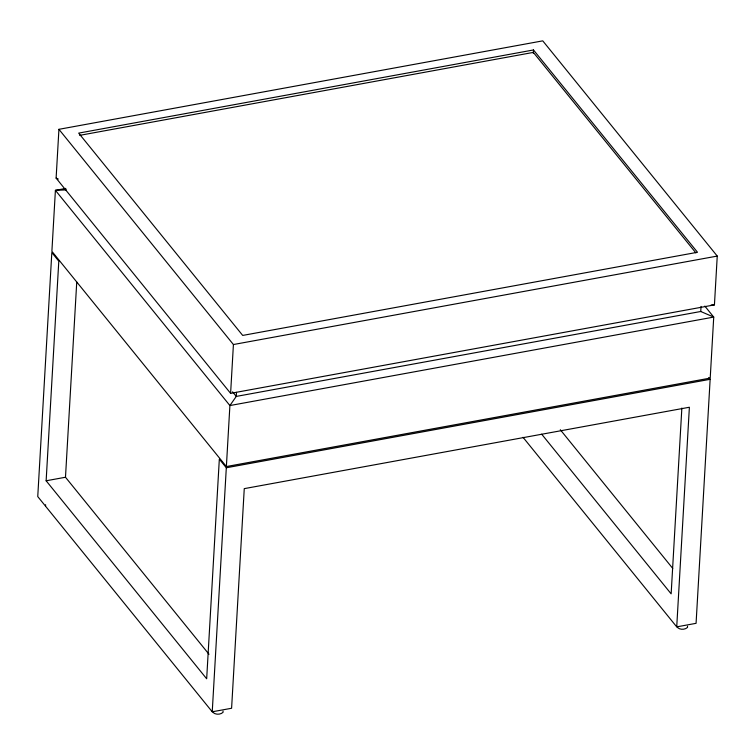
<?xml version="1.0" encoding="UTF-8"?>
<svg xmlns="http://www.w3.org/2000/svg" width="755" height="755" viewBox="0 0 755 755"><rect width="100%" height="100%" fill="white"/><g stroke="black" fill="none" stroke-linecap="round" stroke-linejoin="round"><path stroke-width="1.13" d="M56.115 178.123L58.928 129.322L542.76 40.855L717.25 256.077L714.438 304.878L230.605 393.346L56.115 178.123L58.277 179.058M212.24 711.795L226.311 467.77L219.327 459.163L206.672 678.783L46.14 480.784L58.796 261.155L51.821 252.548L37.75 496.573L212.24 711.795L231.596 708.256L244.261 488.636L689.381 407.247L676.725 626.867L696.072 623.328L710.144 379.303L708.747 377.585M209.003 654.255L65.487 477.245L76.746 282.021M704.821 306.086L713.73 317.081L710.219 378.085L226.377 466.552L229.897 405.548L236.258 396.422L236.494 392.355M230.605 393.346L233.418 344.535L58.928 129.322M533.285 53.294L533.483 49.962L78.671 133.116L242.695 335.428L697.497 252.274L533.483 49.962M681.859 408.049L671.148 593.855L541.684 434.182M65.855 188.41L55.408 190.326L229.897 405.548L713.73 317.081L700.744 311.494L701.036 306.407M45.593 504.708L45.602 505.916M213.108 711.323L213.108 712.522C215.675 714.881 220.554 714.74 223.046 712.324L223.046 711.116M677.584 626.395L677.594 627.603C680.161 629.953 685.03 629.812 687.522 627.396L687.522 626.197M79.7 135.353L533.341 52.406L695.874 252.878M233.418 344.535L717.25 256.077M700.744 311.494L236.258 396.422L232.559 391.845M46.14 480.784L65.487 477.245M226.311 467.77L710.144 379.303M66.525 189.892L55.408 190.326L51.887 251.33L226.377 466.552M711.097 305.011L714.438 304.878M560.304 429.727L672.743 568.421M523.017 437.296L676.725 626.867"/></g></svg>
